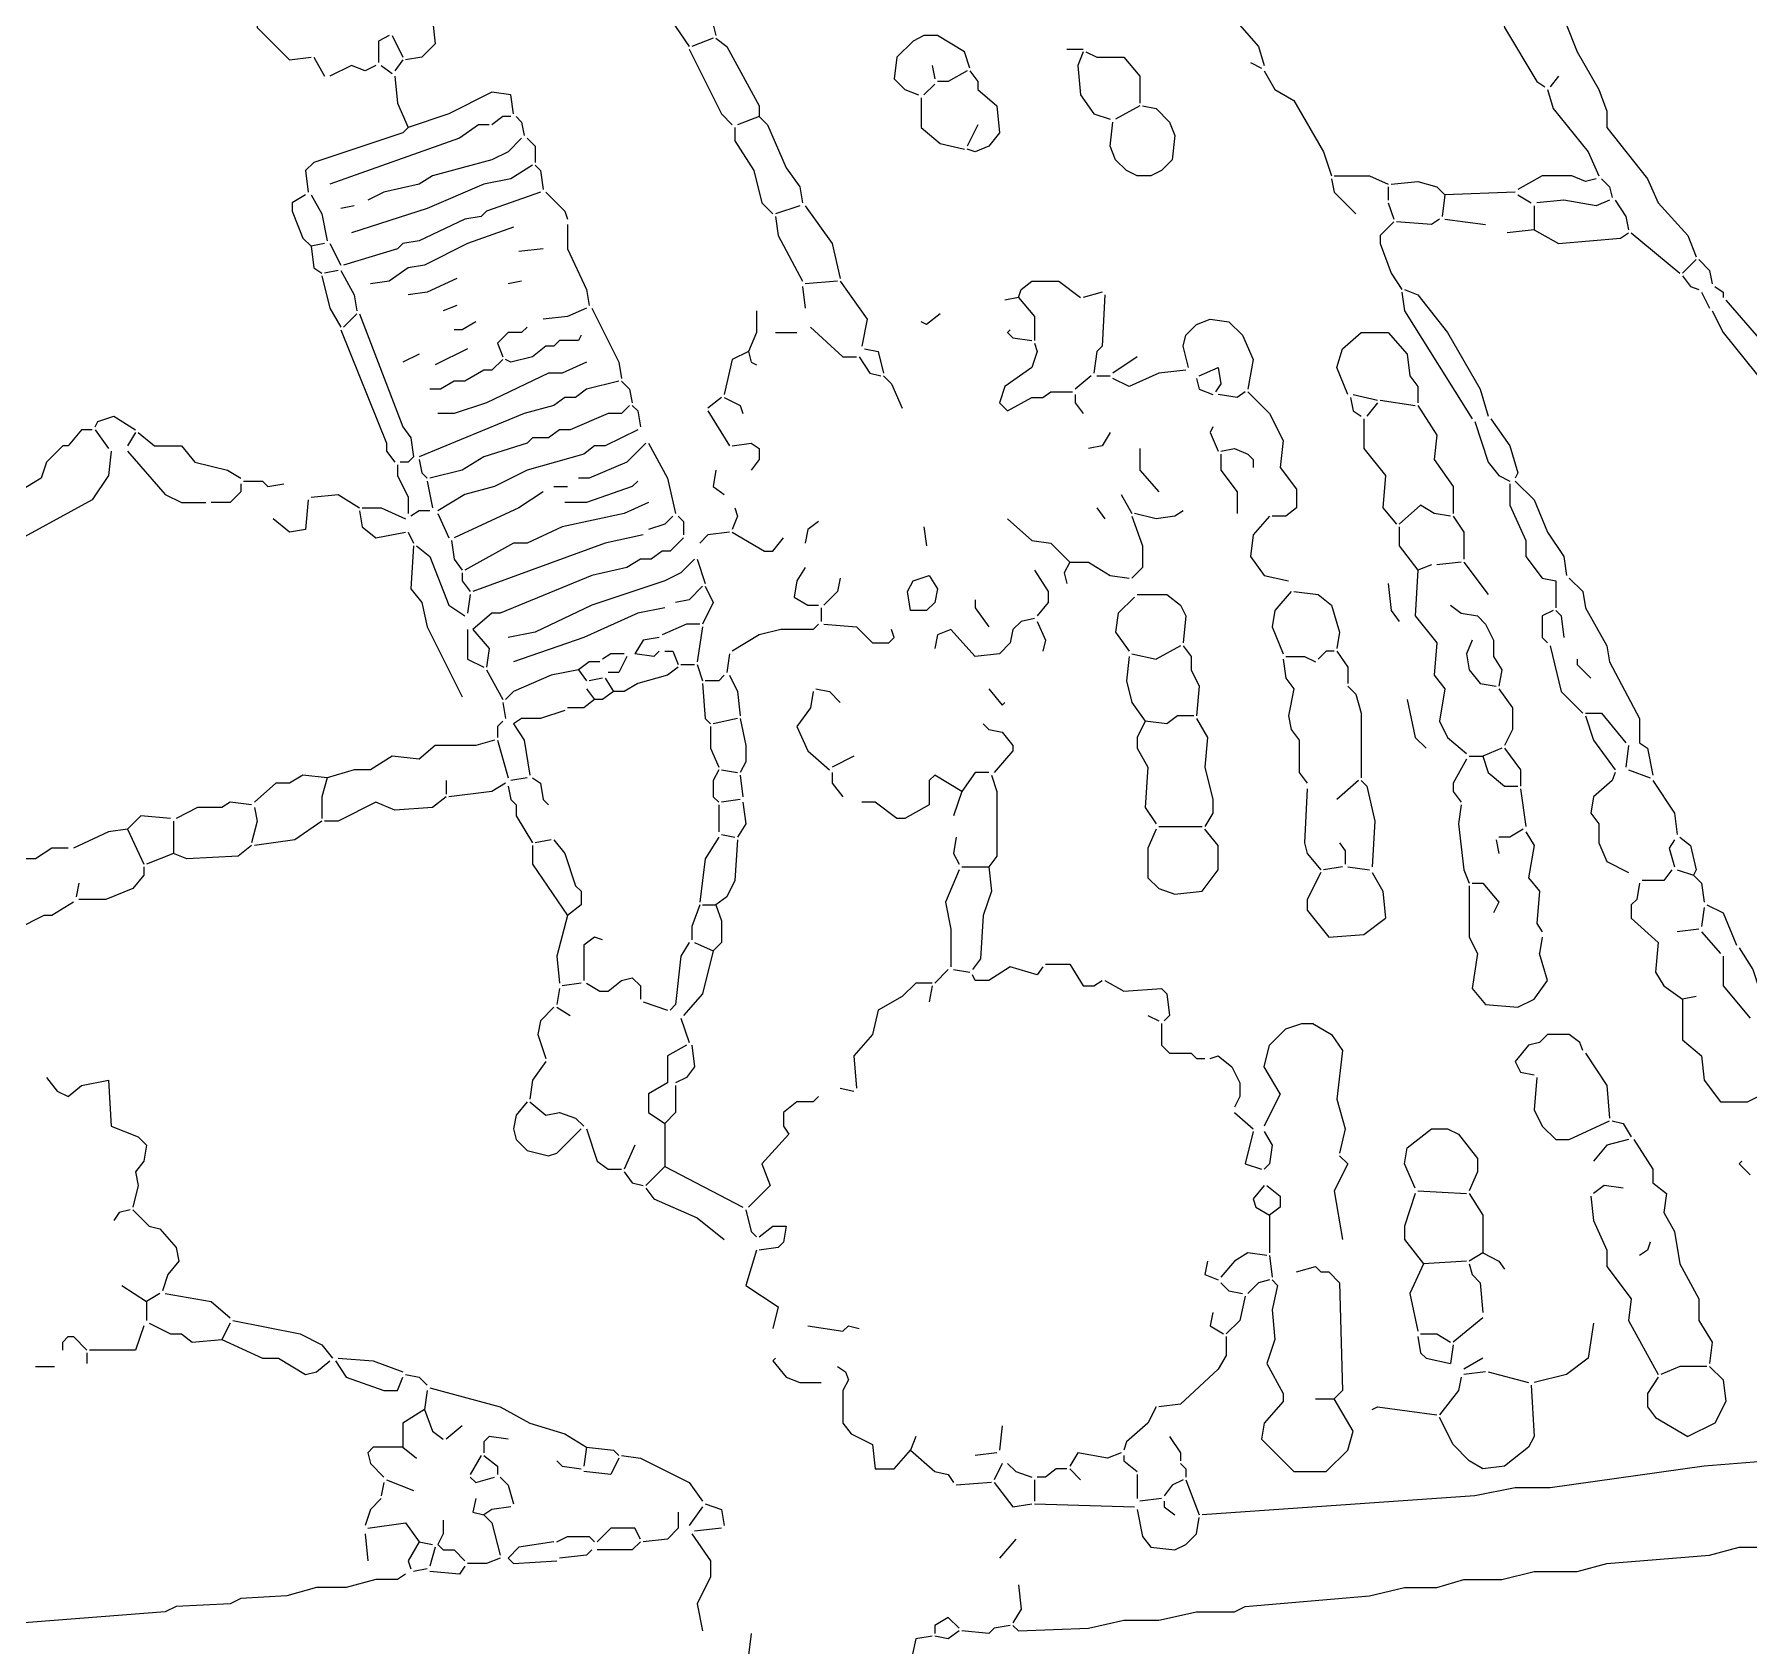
# Model space of a CAD drawing. Header units: millimetres. Extents: x 0 to 150953, y 0 to 85148.
# Drawn here: x 76847 to 95980, y 28669 to 46657 of the extents above; entities that cross this region are included whole.
import ezdxf

# ---------------------------------------------------------------- set-up
doc = ezdxf.new("R2010")
doc.units = ezdxf.units.MM
doc.layers.add('LINEWORK', color=7, linetype='Continuous')

msp = doc.modelspace()

# ---------------------------------------------------------------- linework, layer by layer
at = {"layer": 'LINEWORK'}
for points in [[(87348, 51884), (87378, 51673), (87739, 51191), (88011, 50649), (89005, 49112), (90270, 46792), (90511, 46521), (90572, 46310)], [(79905, 47485), (79333, 47003), (79333, 46732), (79695, 46370), (79936, 46401)], [(83581, 47515), (83642, 47274), (84154, 46521)], [(83822, 47636), (83943, 47546), (84395, 46883), (84455, 46642)], [(93163, 47124), (93253, 46732), (93615, 46129), (93705, 46069)], [(93705, 47214), (93826, 47063), (94067, 46461), (94308, 46039), (94398, 45798), (94398, 45617), (94850, 45045), (94971, 44774), (95302, 44412), (95392, 44171)], [(81291, 46822), (81322, 46551), (81171, 46401), (80990, 46370)], [(80809, 46642), (80689, 46581), (80689, 46340)], [(80840, 46642), (80960, 46401)], [(84425, 46612), (84184, 46521)], [(84455, 46612), (84576, 46521), (84937, 45858), (84937, 45738)], [(87287, 46280), (87227, 46461), (86926, 46642), (86775, 46642), (86655, 46581), (86474, 46401), (86444, 46160), (86564, 46039), (86715, 45979)], [(79966, 46401), (80086, 46190)], [(80659, 46310), (80538, 46250), (80388, 46310), (80147, 46190)], [(80719, 46310), (80840, 46220)], [(80960, 46370), (80870, 46250)], [(84154, 46491), (84515, 45768), (84636, 45647)], [(86866, 46310), (86896, 46160)], [(88372, 46491), (88553, 46491)], [(88553, 46461), (88493, 46310), (88523, 45979), (88673, 45768), (88854, 45708)], [(88583, 46461), (88704, 46401), (89005, 46401), (89186, 46190), (89186, 45888)], [(90421, 46340), (90541, 46280)], [(80870, 46190), (80900, 45888), (81020, 45617)], [(87257, 46250), (87046, 46129), (86926, 46129)], [(87287, 46250), (87378, 46129), (87378, 46039), (87589, 45858), (87619, 45557), (87498, 45406), (87348, 45346), (87257, 45376)], [(90572, 46250), (90692, 46039), (90903, 45919), (91234, 45346), (91325, 45075)], [(93856, 46190), (93765, 46069)], [(82195, 45768), (82165, 45979), (81954, 46009), (81472, 45768), (81020, 45617)], [(86745, 45949), (86745, 45617), (86956, 45436), (87227, 45376)], [(86896, 46099), (86775, 45979)], [(93735, 46039), (93796, 45828), (94187, 45346), (94308, 45075)], [(82165, 45738), (82075, 45738), (81954, 45647)], [(82226, 45738), (82286, 45677), (82316, 45527)], [(84937, 45738), (84696, 45647)], [(84937, 45738), (85028, 45647), (85239, 45165), (85389, 44954), (85419, 44774)], [(89216, 45858), (89366, 45828), (89517, 45677), (89577, 45527), (89547, 45256), (89427, 45135), (89306, 45075), (89155, 45075), (89035, 45135), (88914, 45256), (88854, 45406), (88884, 45677)], [(89186, 45858), (88914, 45708)], [(81020, 45617), (80960, 45557), (79966, 45226), (79875, 45135), (79905, 44894)], [(81924, 45647), (81804, 45647), (81593, 45497), (80147, 44984)], [(84666, 45617), (84666, 45467), (84877, 45135), (84967, 44774), (85088, 44653)], [(87378, 45647), (87257, 45406)], [(82286, 45497), (82135, 45346), (81954, 45256), (81291, 45075), (81141, 44984), (80749, 44894), (80568, 44804)], [(82346, 45497), (82436, 45406), (82436, 45226)], [(82406, 45195), (82165, 45045), (81864, 44984), (81231, 44713), (80388, 44442)], [(82436, 45195), (82497, 45135), (82527, 44924)], [(91325, 45045), (91355, 44894), (91596, 44653)], [(91355, 45075), (91747, 45075), (91958, 44984)], [(91988, 44984), (92289, 45015), (92500, 44954), (92590, 44864)], [(94278, 45045), (94157, 45015), (94006, 45075), (93675, 45075), (93404, 44924)], [(94338, 45045), (94428, 44954), (94458, 44834)], [(79875, 44864), (79725, 44774), (79725, 44683), (79845, 44382), (79936, 44292)], [(79936, 44864), (80056, 44653), (80116, 44352)], [(82497, 44894), (81894, 44683), (81834, 44623), (81653, 44593), (81141, 44352), (80960, 44322), (80900, 44261), (80297, 44081)], [(82557, 44894), (82768, 44683), (82798, 44593)], [(91958, 44954), (91958, 44804)], [(91958, 44774), (92018, 44593)], [(92590, 44864), (92560, 44623)], [(93374, 44894), (92590, 44864)], [(93404, 44864), (93554, 44774)], [(94428, 44804), (94278, 44743), (93916, 44804), (93615, 44774)], [(94489, 44804), (94609, 44623), (94639, 44472)], [(80418, 44743), (80267, 44713)], [(85389, 44743), (85118, 44653)], [(85118, 44623), (85148, 44412), (85419, 43900)], [(85449, 44743), (85751, 44322), (85841, 43930)], [(92530, 44593), (92440, 44533), (92048, 44563)], [(92590, 44593), (93042, 44533)], [(93585, 44743), (93585, 44472)], [(82195, 44502), (81683, 44322), (81201, 44081), (81020, 44050), (80809, 43900), (80598, 43870)], [(82798, 44533), (82798, 44261), (83009, 43809), (83039, 43629)], [(92018, 44563), (91867, 44412), (91867, 44322), (91988, 43990), (92108, 43809)], [(93585, 44472), (93283, 44442)], [(93585, 44472), (93856, 44322), (94549, 44382), (94639, 44442)], [(94669, 44442), (95212, 43990)], [(80086, 44322), (79936, 44292)], [(79936, 44292), (79966, 44050), (80056, 43990)], [(80147, 44322), (80267, 44081)], [(82527, 44261), (82256, 44231)], [(80237, 44020), (80086, 43990)], [(80267, 44020), (80418, 43749), (80448, 43568)], [(95392, 44141), (95242, 43990)], [(95423, 44141), (95543, 44020), (95573, 43870)], [(80056, 43960), (80147, 43599), (80267, 43388)], [(81563, 43930), (81231, 43779), (81020, 43749)], [(82286, 43900), (82135, 43870)], [(85419, 43840), (85449, 43599)], [(85811, 43900), (85449, 43870)], [(85841, 43900), (86142, 43478), (86082, 43177)], [(87830, 43719), (87860, 43809), (87980, 43900), (88282, 43900), (88523, 43719)], [(95242, 43960), (95332, 43840), (95423, 43809)], [(95603, 43840), (95694, 43779), (95694, 43719)], [(81563, 43629), (81412, 43568)], [(87830, 43719), (87679, 43689)], [(87830, 43719), (88011, 43508), (88011, 43237)], [(88764, 43779), (88553, 43719)], [(88794, 43749), (88764, 43177), (88704, 43116), (88673, 42875)], [(92108, 43779), (92138, 43568), (92892, 42363)], [(92138, 43809), (92289, 43749), (92620, 43327), (92982, 42695), (93072, 42393)], [(95453, 43779), (95543, 43599)], [(95724, 43689), (96116, 43237), (96417, 42725), (96537, 42604), (96568, 42454)], [(80448, 43538), (80297, 43388)], [(80478, 43538), (80960, 42273), (81050, 42152), (81081, 41941)], [(81774, 43448), (81623, 43357), (81533, 43357)], [(83009, 43599), (82798, 43508), (82527, 43478)], [(83069, 43599), (83370, 42996), (83401, 42815)], [(84907, 43568), (84907, 43327), (84817, 43116)], [(86956, 43538), (86805, 43418), (86745, 43448)], [(89728, 42936), (89668, 43177), (89698, 43297), (89818, 43418), (89969, 43478), (90180, 43448), (90331, 43297), (90451, 43026), (90391, 42695)], [(95573, 43568), (95694, 43327), (96447, 42393)], [(80267, 43357), (80779, 42092), (80779, 42002), (80870, 41881)], [(82346, 43388), (82286, 43327), (82135, 43327), (82015, 43207)], [(82949, 43297), (82919, 43237), (82708, 43237), (82647, 43177), (82557, 43177), (82406, 43056), (82165, 42996), (82105, 43026)], [(85118, 43327), (85359, 43327)], [(85510, 43388), (85871, 43056), (86022, 43056)], [(87739, 43357), (87709, 43327), (87769, 43267), (87980, 43237)], [(91506, 42634), (91385, 42936), (91445, 43147), (91656, 43327), (91958, 43327), (92169, 43086), (92199, 42845), (92289, 42725), (92289, 42544)], [(81141, 43086), (80960, 42996)], [(81683, 43147), (81322, 42966)], [(82015, 43207), (82075, 43056)], [(84817, 43116), (84636, 43026), (84546, 42634)], [(84817, 43116), (84847, 42996), (84907, 42966)], [(86052, 43056), (86173, 42875), (86293, 42845)], [(86112, 43147), (86263, 43116), (86323, 42875)], [(88011, 43207), (88041, 43116), (87980, 42936), (87679, 42725), (87619, 42544), (87709, 42454), (87980, 42604), (88101, 42604), (88191, 42664), (88432, 42664)], [(89155, 43056), (88884, 42875)], [(82075, 43026), (81954, 42906), (81864, 42906), (81653, 42785), (81533, 42785), (81382, 42695), (81261, 42695)], [(83009, 42996), (82738, 42875), (82587, 42875), (81894, 42544), (81533, 42423), (81352, 42423)], [(89698, 42906), (89397, 42875), (89065, 42725), (88884, 42815)], [(89848, 42845), (90059, 42936), (90090, 42755), (90029, 42664)], [(83370, 42785), (83009, 42695), (82888, 42604), (82768, 42604), (82647, 42514), (82316, 42423), (81141, 41941)], [(83401, 42785), (83491, 42695), (83521, 42544)], [(86323, 42845), (86414, 42755), (86534, 42484)], [(88643, 42845), (88462, 42695)], [(88704, 42845), (88854, 42845)], [(89818, 42815), (89848, 42695), (89999, 42634)], [(83491, 42514), (83401, 42423), (83250, 42423), (82828, 42243), (82708, 42243), (82587, 42152), (82406, 42152), (82346, 42092), (81864, 41941), (81623, 41791), (81261, 41700)], [(83521, 42514), (83581, 42454), (83612, 42273)], [(84515, 42604), (84365, 42484)], [(84546, 42604), (84726, 42514), (84756, 42423)], [(88462, 42634), (88462, 42544), (88553, 42423)], [(90361, 42664), (90270, 42604), (90059, 42634)], [(90391, 42664), (90632, 42423), (90783, 42122), (90752, 41821), (90933, 41580), (90933, 41369), (90813, 41278), (90662, 41278)], [(91536, 42604), (91566, 42454), (91656, 42393)], [(91566, 42634), (91837, 42574)], [(91837, 42544), (91717, 42393)], [(91867, 42574), (92259, 42514)], [(92289, 42514), (92500, 42182), (92470, 41911)], [(77525, 42273), (77555, 42333), (77736, 42393), (77977, 42243)], [(84365, 42454), (84606, 42062)], [(91686, 42363), (91686, 42032), (91927, 41730), (91897, 41369), (92048, 41188)], [(92922, 42333), (93072, 41881), (93193, 41730), (93313, 41670)], [(93103, 42363), (93313, 42062), (93404, 41761), (93374, 41700)], [(77495, 42243), (77375, 42243), (77224, 42062), (77164, 42062), (76983, 41881), (76923, 41700), (76320, 41339)], [(77525, 42243), (77676, 42032)], [(77977, 42213), (77887, 42062)], [(78007, 42213), (78188, 42062), (78489, 42062), (78640, 41881), (79002, 41791), (79152, 41700)], [(83581, 42243), (83220, 42062), (83099, 42062), (82979, 41971), (82346, 41791), (81984, 41610), (81653, 41520), (81352, 41339)], [(83672, 42092), (83461, 41881), (83039, 41700), (82919, 41700)], [(83702, 42092), (83913, 41700), (84003, 41309)], [(84636, 42062), (84847, 42092), (84937, 42032), (84937, 41911), (84847, 41791)], [(88854, 42213), (88764, 42062), (88613, 42032)], [(89999, 42273), (89969, 42213), (90059, 42002)], [(77706, 42002), (77676, 41730), (77495, 41459), (76501, 40917), (76350, 40917)], [(77887, 42002), (78309, 41520), (78489, 41429), (78761, 41429)], [(81081, 41941), (81020, 41881), (80930, 41881)], [(81141, 41911), (81171, 41761), (81231, 41700)], [(89186, 42032), (89186, 41791), (89397, 41550)], [(90090, 42002), (90240, 42032), (90391, 41971), (90451, 41911), (90451, 41821)], [(90090, 41971), (90090, 41791), (90270, 41550), (90270, 41309)], [(92470, 41911), (92681, 41610), (92681, 41309)], [(80900, 41851), (80900, 41730), (81020, 41489), (81020, 41309)], [(84455, 41791), (84425, 41610), (84546, 41520)], [(79152, 41640), (79152, 41550), (79032, 41429), (78821, 41429)], [(79182, 41670), (79393, 41670), (79454, 41610), (79634, 41640)], [(79936, 41489), (80237, 41520), (80478, 41369)], [(81231, 41670), (81291, 41369)], [(82527, 41550), (82256, 41369), (81533, 41037)], [(82647, 41610), (82798, 41610)], [(83581, 41670), (83521, 41610), (83009, 41429), (82768, 41429)], [(88975, 41520), (89095, 41309)], [(93313, 41640), (93313, 41399), (93494, 41007), (93494, 40827), (93675, 40585), (93826, 40555)], [(93374, 41670), (93585, 41459), (93735, 41098), (93916, 40827), (93946, 40616)], [(79905, 41459), (79875, 41128), (79695, 41098), (79514, 41248)], [(80478, 41339), (80508, 41158), (80659, 41037), (80990, 41098)], [(80508, 41369), (80719, 41369), (80990, 41248)], [(81261, 41339), (81141, 41339), (81050, 41278)], [(83702, 41429), (83431, 41309), (82738, 41158), (82346, 40977), (82195, 40977), (81653, 40676)], [(84666, 41369), (84696, 41278), (84636, 41128)], [(88704, 41369), (88794, 41248)], [(89668, 41339), (89577, 41278), (89366, 41248), (89125, 41309)], [(92651, 41278), (92470, 41309), (92319, 41399), (92078, 41188)], [(81352, 41309), (81472, 41037)], [(83973, 41278), (83883, 41188), (83702, 41128)], [(84033, 41278), (84094, 41218), (84094, 41068)], [(85600, 41218), (85480, 41128), (85449, 40977)], [(86775, 41158), (86805, 40947)], [(87709, 41248), (87980, 41007), (88191, 40977), (88402, 40766)], [(89095, 41278), (89216, 40947), (89216, 40706), (89095, 40585)], [(90632, 41278), (90451, 41068), (90421, 40827), (90572, 40616), (90843, 40555)], [(92078, 41158), (92078, 40947), (92289, 40676)], [(92681, 41278), (92801, 41098), (92801, 40796)], [(81020, 41098), (81081, 40977)], [(81081, 40947), (81050, 40465), (81171, 40314), (81231, 40043), (81623, 39260)], [(81111, 40947), (81261, 40827), (81472, 40284), (81653, 40164)], [(81502, 41007), (81533, 40796), (81623, 40676)], [(83642, 41068), (83220, 40977), (81743, 40435)], [(84094, 41037), (83943, 40887), (83853, 40887), (83732, 40796), (83612, 40796), (83461, 40706), (83069, 40616), (82045, 40194), (81954, 40194), (81743, 40013)], [(84606, 41098), (84365, 41068), (84274, 40977)], [(84636, 41098), (84997, 40887), (85088, 40887), (85208, 41037)], [(84214, 40796), (84063, 40646), (83883, 40555), (83069, 40284), (82436, 39983), (82135, 39923)], [(84244, 40796), (84335, 40525)], [(88402, 40766), (88342, 40646), (88372, 40525)], [(88402, 40766), (88613, 40766), (88854, 40616), (89065, 40585)], [(92771, 40766), (92500, 40736)], [(92801, 40766), (93072, 40405)], [(81623, 40646), (81623, 40555), (81713, 40435)], [(85449, 40706), (85359, 40555), (85329, 40375), (85480, 40284), (85600, 40284)], [(85841, 40585), (85811, 40435), (85660, 40284)], [(88011, 40676), (88161, 40435), (88161, 40314), (88041, 40164)], [(92289, 40676), (92259, 40164), (92500, 39862), (92470, 39501), (92590, 39350), (92530, 38989), (92620, 38808), (92831, 38627)], [(92440, 40736), (92289, 40676)], [(93976, 40585), (94127, 40435), (94157, 40254), (94398, 39832), (94428, 39651), (94760, 39019), (94760, 38748)], [(81713, 40405), (81683, 40194)], [(84305, 40495), (84154, 40344), (84003, 40314)], [(84335, 40495), (84425, 40314), (84305, 40073)], [(89125, 40375), (88945, 40194), (88914, 39983), (89065, 39772)], [(89155, 40405), (89487, 40405), (89638, 40284), (89698, 40164), (89668, 39862)], [(90873, 40435), (90692, 40224), (90662, 40043), (90783, 39742)], [(90903, 40435), (91174, 40405), (91325, 40284), (91415, 39983), (91385, 39802)], [(91958, 40525), (91988, 40224), (92078, 40103)], [(93826, 40555), (93826, 40254)], [(83883, 40254), (83581, 40194), (82979, 39923), (82195, 39651)], [(85630, 40254), (85630, 40103)], [(87348, 40344), (87348, 40254), (87498, 40043)], [(92651, 40284), (92771, 40194), (92952, 40164), (93042, 40073), (93133, 39892), (93133, 39712), (93223, 39561), (93193, 39380)], [(93796, 40224), (93675, 40164), (93675, 39923), (93735, 39862)], [(93826, 40224), (93886, 40164), (93916, 39923)], [(81683, 40013), (81683, 39682), (81864, 39591)], [(81743, 40013), (81924, 39802), (81894, 39591)], [(84274, 40073), (84124, 40073), (83853, 39953)], [(84305, 40043), (84244, 39651)], [(85600, 40073), (85540, 40013), (85178, 40013), (84937, 39953), (84636, 39772)], [(85660, 40073), (86022, 40043), (86203, 39862), (86383, 39862), (86444, 39923), (86414, 40013)], [(87076, 40013), (86926, 39953), (86896, 39802)], [(88011, 40134), (87860, 40103), (87769, 40013), (87739, 39862), (87619, 39742), (87348, 39712), (87076, 40013)], [(88041, 40103), (88131, 39892), (88101, 39772)], [(83822, 39923), (83642, 39892), (83551, 39742)], [(89638, 39832), (89366, 39682)], [(89668, 39832), (89758, 39712), (89758, 39561), (89848, 39380), (89818, 39049)], [(92892, 39892), (92831, 39742), (92862, 39561), (92982, 39410), (93163, 39380)], [(93765, 39832), (93886, 39320), (94127, 39079)], [(83160, 39651), (83039, 39651), (82919, 39561)], [(83431, 39742), (83280, 39742), (83190, 39682)], [(83461, 39712), (83370, 39531), (83250, 39531)], [(83822, 39772), (83762, 39712), (83551, 39742)], [(83883, 39772), (83973, 39772), (84033, 39621)], [(84063, 39621), (84214, 39621)], [(84244, 39621), (84305, 39441)], [(84606, 39742), (84576, 39531)], [(89065, 39712), (89035, 39441), (89095, 39199), (89246, 38989)], [(89095, 39742), (89366, 39682)], [(90783, 39682), (90813, 39471), (90903, 39350), (90843, 39049), (90873, 38898), (90963, 38778), (90963, 38416), (91054, 38296)], [(90813, 39712), (91024, 39712), (91144, 39651)], [(91355, 39772), (91265, 39772), (91174, 39682)], [(91385, 39772), (91506, 39591), (91506, 39410)], [(94067, 39682), (94067, 39621), (94217, 39471)], [(81894, 39561), (82075, 39230)], [(82919, 39561), (82617, 39501), (82195, 39320), (82105, 39230)], [(82919, 39561), (83009, 39441)], [(83190, 39471), (83039, 39441)], [(83220, 39471), (83310, 39320)], [(84033, 39591), (83913, 39501), (83581, 39410), (83431, 39320), (83310, 39320)], [(84546, 39501), (84485, 39441), (84335, 39441)], [(84606, 39501), (84696, 39320), (84726, 39049)], [(83099, 39230), (82979, 39139), (82798, 39139)], [(83009, 39350), (83099, 39230)], [(83310, 39320), (83190, 39230), (83099, 39230)], [(84305, 39410), (84335, 39019), (84395, 38958)], [(85540, 39320), (85510, 39139), (85359, 38928), (85480, 38657), (85721, 38446)], [(85570, 39350), (85721, 39320), (85841, 39199)], [(87498, 39350), (87649, 39169), (87679, 39199)], [(91506, 39380), (91596, 39290), (91656, 39079), (91656, 38356)], [(92169, 39230), (92259, 38808), (92379, 38687)], [(93193, 39350), (93344, 39139), (93344, 38898), (93253, 38717)], [(82075, 39199), (82105, 39019)], [(82768, 39109), (82497, 39019), (82286, 39019), (82195, 38958)], [(89788, 39049), (89607, 39049), (89487, 38958), (89246, 38989)], [(94157, 39079), (94338, 39079), (94609, 38748)], [(94157, 39049), (94247, 38778), (94489, 38446)], [(82075, 38989), (82015, 38928), (82015, 38808)], [(82195, 38958), (82316, 38778), (82376, 38386)], [(84395, 38928), (84395, 38687), (84485, 38476)], [(84696, 39019), (84425, 38958)], [(84726, 39019), (84787, 38717), (84787, 38537), (84726, 38416)], [(87438, 38958), (87498, 38898), (87649, 38868), (87769, 38717), (87769, 38657), (87559, 38416)], [(89246, 38989), (89155, 38808), (89155, 38687), (89276, 38476), (89246, 38024), (89366, 37844)], [(89818, 39019), (89939, 38808), (89909, 38476), (89999, 38115), (89999, 37964), (89909, 37813)], [(81984, 38778), (81774, 38717), (81322, 38717), (81141, 38567), (80840, 38597), (80598, 38446), (80418, 38446), (80116, 38356)], [(82015, 38778), (82135, 38356)], [(93223, 38687), (93012, 38597)], [(93253, 38687), (93434, 38446), (93434, 38265)], [(94639, 38717), (94609, 38476)], [(94760, 38748), (94850, 38687), (94910, 38386)], [(85992, 38597), (85751, 38476)], [(92831, 38567), (92681, 38296), (92681, 38205), (92771, 38085)], [(92862, 38597), (93012, 38597)], [(93012, 38597), (93072, 38416), (93253, 38265), (93404, 38265)], [(80116, 38356), (79845, 38386), (79695, 38296), (79544, 38296), (79303, 38085)], [(80116, 38356), (80056, 38145), (80056, 37904)], [(81442, 38326), (81442, 38175)], [(82105, 38296), (81954, 38205), (81472, 38145)], [(82346, 38356), (82165, 38326)], [(82406, 38356), (82497, 38296), (82527, 38115), (82587, 38055)], [(84485, 38446), (84425, 38326), (84425, 38145), (84485, 38085)], [(84515, 38446), (84696, 38416)], [(84726, 38386), (84756, 38145)], [(85751, 38416), (85751, 38296), (85871, 38145)], [(87197, 38205), (86896, 38386), (86835, 38326), (86835, 38055), (86564, 37904), (86474, 37904), (86233, 38085), (86082, 38085)], [(87498, 38416), (87348, 38416), (87197, 38205)], [(87528, 38386), (87589, 38205), (87589, 37482), (87498, 37362)], [(91626, 38326), (91385, 38115)], [(91656, 38326), (91717, 38265), (91807, 37874), (91777, 37362)], [(94489, 38416), (94458, 38326), (94247, 38145), (94217, 37964), (94308, 37844), (94308, 37633), (94398, 37422), (94639, 37301)], [(94639, 38446), (94880, 38356)], [(94910, 38326), (95151, 37964), (95182, 37723)], [(79273, 38055), (79032, 38085), (78941, 38024), (78670, 38024), (78429, 37904)], [(81442, 38145), (81291, 38024), (80870, 37994), (80659, 38085), (80237, 37874), (80086, 37874)], [(82135, 38265), (82165, 38115), (82226, 38055), (82226, 37934), (82406, 37633)], [(84726, 38115), (84515, 38085)], [(84756, 38085), (84787, 37844), (84696, 37693)], [(87197, 38205), (87107, 37934)], [(91054, 38235), (91024, 37633), (91054, 37512), (91204, 37331)], [(93434, 38235), (93494, 37813)], [(78369, 37904), (78037, 37934), (77887, 37783)], [(79303, 38024), (79333, 37874), (79273, 37633)], [(84485, 38055), (84485, 37753)], [(92771, 38055), (92741, 37844), (92801, 37331), (92862, 37181)], [(77887, 37783), (77676, 37753), (77284, 37572)], [(77887, 37783), (78068, 37392)], [(78399, 37874), (78399, 37512)], [(80056, 37874), (79755, 37663), (79303, 37603)], [(84485, 37693), (84335, 37452), (84274, 36970)], [(84515, 37723), (84666, 37693)], [(87137, 37693), (87107, 37512), (87167, 37392)], [(89366, 37783), (89276, 37572), (89276, 37241), (89397, 37120), (89577, 37060), (89879, 37090), (90059, 37331), (90059, 37603), (89909, 37783)], [(89397, 37813), (89879, 37813)], [(93464, 37783), (93313, 37693), (93193, 37693)], [(93494, 37753), (93585, 37603), (93524, 37241), (93645, 37090), (93615, 36729), (93675, 36638)], [(95212, 37693), (95332, 37603), (95392, 37331), (95362, 37271)], [(77224, 37572), (77043, 37572), (76862, 37452), (76682, 37452), (76501, 37331)], [(78399, 37512), (78098, 37392)], [(79273, 37603), (79122, 37482), (78550, 37452), (78399, 37512)], [(82406, 37603), (82406, 37392), (82798, 36819)], [(82617, 37663), (82436, 37633)], [(82647, 37663), (82768, 37512), (82888, 37151), (82949, 37090), (82949, 36940), (82798, 36819)], [(84696, 37663), (84666, 37211), (84576, 37030), (84455, 36940)], [(91415, 37633), (91476, 37542), (91476, 37392)], [(93163, 37663), (93193, 37512)], [(95151, 37663), (95091, 37572), (95151, 37362)], [(78068, 37362), (78068, 37271), (77947, 37120), (77646, 37000), (77344, 37000)], [(87167, 37331), (87016, 36970), (87076, 36669), (87076, 36247)], [(87197, 37362), (87498, 37362)], [(87498, 37362), (87528, 37090), (87438, 36819), (87408, 36337), (87318, 36217)], [(91445, 37362), (91234, 37331)], [(91506, 37362), (91747, 37331)], [(95121, 37331), (95031, 37211), (94790, 37211)], [(95182, 37331), (95362, 37271)], [(77344, 37181), (77314, 37030)], [(91204, 37301), (91054, 37000), (91054, 36879), (91295, 36578), (91686, 36608), (91927, 36789)], [(91777, 37301), (91897, 37090), (91927, 36789)], [(92862, 37151), (92862, 36578), (92952, 36397), (92892, 36006), (93042, 35825), (93404, 35795), (93585, 35885), (93735, 36096), (93645, 36397)], [(92892, 37181), (93012, 37181), (93193, 36970)], [(94760, 37181), (94730, 37000), (94669, 36940), (94669, 36789), (94971, 36518)], [(95362, 37271), (95453, 37181), (95483, 36970)], [(77284, 36970), (77043, 36819), (76953, 36819), (76651, 36669), (76410, 36638), (76079, 36488)], [(84274, 36940), (84184, 36699), (84184, 36548)], [(84305, 36940), (84455, 36940)], [(84455, 36940), (84515, 36759), (84515, 36518), (84425, 36427)], [(93193, 36970), (93133, 36849)], [(95513, 36940), (95694, 36849), (95844, 36488)], [(82798, 36819), (82677, 36367), (82708, 36066)], [(95483, 36910), (95453, 36699)], [(83190, 36548), (83099, 36578), (82979, 36488), (82979, 36096)], [(93675, 36578), (93645, 36397)], [(95423, 36669), (95182, 36638)], [(95453, 36638), (95664, 36397)], [(84154, 36518), (84063, 36367), (84003, 35825), (83943, 35765)], [(84425, 36427), (84305, 35945), (84094, 35704)], [(84214, 36518), (84425, 36427)], [(94971, 36518), (94940, 36186), (95031, 36036), (95242, 35885)], [(95694, 36367), (95694, 36036), (95995, 35674)], [(95875, 36458), (96025, 36217), (96176, 35765)], [(87046, 36217), (86896, 36066)], [(87107, 36217), (87287, 36186)], [(88101, 36247), (88041, 36156), (87739, 36247), (87498, 36096), (87348, 36096), (87318, 36156)], [(88131, 36277), (88402, 36277), (88553, 36036), (88673, 36036), (88764, 36096)], [(82708, 36006), (82677, 35825)], [(82949, 36066), (82738, 36036)], [(83009, 36066), (83160, 35976), (83250, 35976), (83401, 36096), (83521, 36126), (83612, 36036), (83612, 35885)], [(86866, 36066), (86685, 36066), (86534, 35915), (86263, 35765), (86203, 35493), (85992, 35252), (86022, 34891)], [(86866, 36036), (86835, 35855)], [(88794, 36096), (89005, 35976), (89427, 36006), (89487, 35945), (89517, 35704), (89457, 35644)], [(82647, 35795), (82497, 35644), (82467, 35493), (82557, 35222)], [(82677, 35795), (82828, 35704)], [(83642, 35855), (83913, 35765)], [(95392, 35915), (95242, 35885)], [(95242, 35885), (95242, 35433), (95453, 35252), (95483, 34981), (95664, 34740), (95965, 34740), (96085, 34800), (96236, 34981)], [(84063, 35674), (84154, 35403)], [(89276, 35704), (89397, 35644)], [(89427, 35614), (89427, 35373), (89517, 35283), (89758, 35283), (89818, 35222), (89909, 35222)], [(90752, 34831), (90572, 35132), (90632, 35373), (90813, 35554), (90993, 35614), (91114, 35614), (91325, 35493), (91445, 35313), (91385, 34770), (91476, 34439), (91415, 34168)], [(94127, 35313), (94097, 35403), (93976, 35493), (93735, 35493), (93645, 35403), (93524, 35373), (93374, 35192), (93434, 35072), (93585, 35042)], [(84124, 35373), (83913, 35252), (83913, 34951)], [(84184, 35373), (84214, 35132), (84124, 35011), (84003, 34951)], [(89969, 35222), (90059, 35252), (90210, 35132), (90300, 34951), (90300, 34800), (90240, 34680)], [(94157, 35283), (94398, 34921), (94428, 34559)], [(82557, 35192), (82406, 34981), (82376, 34770)], [(76983, 35011), (77103, 34861), (77224, 34800)], [(77224, 34800), (77375, 34921), (77676, 34981), (77706, 34469)], [(83913, 34951), (83702, 34831), (83702, 34620), (83883, 34499)], [(84003, 34921), (84003, 34620), (83883, 34499)], [(85841, 34891), (85992, 34861)], [(90752, 34831), (90572, 34469)], [(93615, 35011), (93585, 34650), (93675, 34469), (93826, 34318), (93976, 34318), (94428, 34529)], [(82346, 34740), (82226, 34590), (82195, 34439), (82226, 34318), (82346, 34198), (82587, 34138), (82677, 34168), (82949, 34439)], [(82376, 34740), (82557, 34590), (82708, 34620), (82888, 34559), (82979, 34469)], [(85600, 34800), (85540, 34740), (85359, 34740), (85208, 34620), (85208, 34469), (85269, 34379), (84967, 34047), (85058, 33806), (84817, 33565)], [(77706, 34469), (78007, 34349), (78098, 34258), (78068, 34077), (77977, 33957), (78007, 33806), (77947, 33565)], [(83009, 34439), (83129, 34077), (83250, 33987), (83401, 33987)], [(83883, 34499), (83883, 34017)], [(90240, 34620), (90451, 34439)], [(92259, 33776), (92138, 34047), (92169, 34228), (92440, 34439), (92620, 34439), (92741, 34379), (92952, 34107), (92952, 33957), (92862, 33746)], [(94458, 34529), (94579, 34499), (94669, 34349)], [(83551, 34258), (83431, 33987)], [(90451, 34409), (90361, 34047), (90541, 33987)], [(90572, 34409), (90662, 34258), (90632, 34047), (90572, 33987)], [(94639, 34318), (94398, 34258), (94247, 34077)], [(94699, 34318), (94910, 33987), (94910, 33836), (95061, 33716), (95031, 33505), (95151, 33294), (95212, 32932), (95423, 32541), (95423, 32300), (95573, 32059), (95543, 31818)], [(91415, 34138), (91506, 34047), (91355, 33746), (91445, 33204)], [(95905, 34077), (95875, 34047), (95995, 33927)], [(83431, 33957), (83521, 33836), (83642, 33806)], [(83883, 34017), (83672, 33806)], [(83883, 34017), (84756, 33565)], [(83672, 33776), (83762, 33656), (84244, 33445), (84546, 33204)], [(90572, 33806), (90451, 33656), (90481, 33565), (90632, 33475)], [(90602, 33806), (90752, 33686), (90752, 33565), (90632, 33475)], [(92259, 33716), (92138, 33354), (92138, 33204), (92349, 32932)], [(92289, 33746), (92831, 33716)], [(92862, 33716), (93012, 33475), (93012, 33053)], [(94217, 33686), (94247, 33414), (94398, 33083), (94398, 32902), (94669, 32541), (94639, 32300), (94971, 31697)], [(94579, 33776), (94368, 33806), (94247, 33716)], [(77917, 33535), (77796, 33505), (77736, 33414)], [(77947, 33535), (78128, 33354), (78248, 33324), (78429, 33113), (78459, 32963), (78339, 32812), (78278, 32631)], [(84787, 33535), (84847, 33294), (84907, 33234)], [(84937, 33234), (85088, 33354), (85239, 33354), (85208, 33173), (85148, 33113), (84937, 33083)], [(90632, 33475), (90632, 33053)], [(94880, 33173), (94850, 33083), (94760, 33023)], [(84907, 33083), (84787, 32691), (85148, 32450), (85088, 32209)], [(89939, 32963), (89909, 32812), (90059, 32752)], [(90602, 33023), (90391, 33053), (90240, 32963), (90090, 32782)], [(90632, 33023), (90662, 32782)], [(92349, 32932), (92199, 32601), (92289, 32179)], [(92831, 32963), (92349, 32932)], [(93012, 33053), (92862, 32963)], [(92862, 32932), (92892, 32812), (92982, 32721), (93012, 32390)], [(93012, 33053), (93193, 32963), (93253, 32872)], [(90090, 32721), (90180, 32631), (90331, 32601)], [(90632, 32752), (90511, 32721), (90391, 32601)], [(90662, 32752), (90722, 32691), (90662, 32420), (90692, 32089), (90602, 31818), (90783, 31486), (90783, 31396), (90572, 31155), (90541, 30974), (90903, 30612), (91265, 30612), (91506, 30853), (91566, 31064), (91355, 31426)], [(90933, 32842), (91144, 32902), (91204, 32842), (91295, 32842), (91415, 32721), (91445, 31516), (91355, 31426)], [(77826, 32691), (78098, 32511)], [(78248, 32601), (78098, 32511)], [(78309, 32601), (78821, 32511), (79032, 32330)], [(90361, 32571), (90300, 32300), (90150, 32149)], [(78098, 32511), (78098, 32300)], [(89999, 32390), (89969, 32239), (90120, 32149)], [(78068, 32239), (77977, 31968), (77465, 31968)], [(78128, 32270), (78369, 32149), (78489, 32149), (78610, 32059), (78941, 32089)], [(79032, 32270), (78941, 32089)], [(79062, 32300), (79815, 32149), (80056, 32028), (80177, 31878)], [(85480, 32239), (85871, 32179), (85932, 32239), (86052, 32209)], [(92319, 32149), (92500, 32149), (92651, 32059)], [(93012, 32330), (92681, 32059)], [(94247, 32270), (94187, 31878), (93946, 31697), (93585, 31607)], [(77164, 31968), (77164, 32059), (77224, 32119), (77284, 32119), (77435, 31968)], [(78941, 32089), (79393, 31878), (79574, 31878), (79875, 31697), (79996, 31727), (80147, 31848)], [(90150, 32119), (90150, 31908), (90059, 31757), (89638, 31366), (89397, 31335)], [(92289, 32119), (92319, 31938), (92379, 31878), (92651, 31818)], [(92681, 32028), (92651, 31818)], [(76862, 31787), (77073, 31787)], [(77435, 31938), (77435, 31818)], [(80207, 31848), (80327, 31667), (80749, 31516), (80900, 31516), (80960, 31667)], [(80237, 31878), (80629, 31848), (80960, 31727)], [(85118, 31878), (85088, 31848), (85239, 31667), (85389, 31607), (85630, 31607)], [(85811, 31787), (85901, 31727), (85932, 31637), (85871, 31516), (85871, 31155), (85962, 31034), (86203, 30914), (86233, 30642), (86444, 30642), (86625, 30853)], [(93012, 31878), (92801, 31757)], [(95513, 31787), (95212, 31787), (95001, 31697)], [(95543, 31787), (95694, 31637), (95724, 31396), (95603, 31155), (95302, 31004)], [(80990, 31697), (81141, 31667), (81231, 31577)], [(92771, 31667), (92741, 31516), (92530, 31245)], [(93554, 31577), (93585, 31004), (93524, 30884), (93253, 30673), (93012, 30642), (92862, 30733), (92681, 30914), (92530, 31215)], [(93042, 31727), (92801, 31697)], [(93072, 31727), (93524, 31607)], [(94971, 31667), (94850, 31486), (94850, 31335), (94940, 31215), (95302, 31004)], [(81231, 31516), (81201, 31305)], [(81261, 31546), (82045, 31335), (82376, 31155), (82768, 31034), (83009, 30884)], [(91144, 31426), (91355, 31426)], [(81201, 31305), (80960, 31155), (80960, 30884)], [(81201, 31305), (81291, 31064), (81412, 30974)], [(89366, 31335), (89276, 31155), (89035, 30944), (89005, 30853)], [(91777, 31305), (91837, 31335), (92500, 31245)], [(81623, 31125), (81442, 30974)], [(82135, 30974), (81924, 31004), (81864, 30944), (81864, 30823)], [(86685, 31004), (86625, 30853)], [(87649, 31125), (87619, 30853)], [(89517, 31004), (89638, 30823), (89638, 30733)], [(80960, 30884), (80629, 30884), (80568, 30823), (80598, 30703), (80749, 30552)], [(80960, 30884), (81111, 30763)], [(83009, 30884), (82979, 30673)], [(83009, 30884), (83310, 30853), (83370, 30793)], [(86625, 30853), (86896, 30612), (87046, 30582), (87107, 30492)], [(87589, 30823), (87348, 30793)], [(88975, 30823), (88824, 30763), (88493, 30823), (88402, 30673)], [(97321, 30914), (97200, 30853), (96899, 30853), (96598, 30763), (95483, 30673), (93765, 30432), (93374, 30432), (92922, 30341), (89879, 30130)], [(81834, 30793), (81713, 30582)], [(81864, 30793), (82015, 30673), (82015, 30582)], [(82677, 30733), (82738, 30673), (82949, 30642)], [(83370, 30763), (83280, 30582), (82979, 30612)], [(83401, 30793), (83612, 30763), (84154, 30492), (84305, 30281)], [(87649, 30703), (87559, 30522)], [(87709, 30703), (87800, 30612), (87980, 30552)], [(88372, 30642), (88252, 30642), (88131, 30552), (88041, 30552)], [(88402, 30642), (88523, 30522)], [(89005, 30793), (89005, 30733), (89155, 30612)], [(89638, 30703), (89698, 30642), (89698, 30552)], [(80749, 30492), (80719, 30341)], [(80779, 30522), (81081, 30401)], [(81713, 30552), (81774, 30492), (81984, 30552)], [(82045, 30552), (82135, 30462), (82195, 30251)], [(87528, 30492), (87137, 30462)], [(87559, 30492), (87769, 30221), (87980, 30251)], [(88011, 30522), (88011, 30281)], [(89155, 30582), (89155, 30311)], [(89668, 30522), (89547, 30462), (89457, 30341)], [(89698, 30522), (89848, 30130)], [(80719, 30311), (80598, 30191), (80538, 30010)], [(81774, 30311), (81743, 30160), (81864, 30130)], [(84335, 30251), (84515, 30191), (84546, 30010)], [(88011, 30251), (89125, 30221)], [(89427, 30311), (89186, 30281)], [(89457, 30281), (89457, 30221), (89577, 30130)], [(80568, 29980), (80990, 30040), (81141, 29829)], [(81412, 30070), (81412, 29919), (81352, 29799)], [(82165, 30221), (81954, 30191), (81864, 30130)], [(81864, 30130), (81954, 30040), (82045, 29678)], [(84033, 30160), (84033, 29980)], [(84305, 30221), (84154, 30010)], [(89155, 30191), (89216, 29889), (89306, 29769), (89577, 29739), (89698, 29799), (89818, 29919), (89848, 30100)], [(80538, 29919), (80568, 29618)], [(82677, 29829), (82798, 29889), (83039, 29889), (83099, 29829)], [(83612, 29859), (83551, 29980), (83280, 29980), (83129, 29829)], [(84033, 29980), (83913, 29859), (83642, 29829)], [(84184, 29919), (84395, 29618), (84395, 29437), (84244, 29136), (84305, 28835)], [(84515, 29980), (84214, 29949)], [(87800, 29859), (87619, 29648)], [(81141, 29829), (81020, 29618), (81050, 29528)], [(81141, 29829), (81291, 29799)], [(81322, 29769), (81261, 29558)], [(81352, 29799), (81412, 29739), (81533, 29739), (81653, 29618)], [(82647, 29829), (82256, 29769), (82135, 29648)], [(83069, 29739), (83009, 29678), (82708, 29648)], [(83612, 29829), (83521, 29739), (83129, 29739)], [(87769, 28895), (87830, 28835), (88613, 28865), (89005, 28955), (89397, 28955), (89818, 29046), (90240, 29046), (90361, 29106), (91747, 29226), (92138, 29317), (92500, 29317), (92801, 29407), (93223, 29407), (93585, 29498), (94067, 29498), (94398, 29588), (95543, 29678), (95875, 29769), (96266, 29769)], [(80990, 29467), (80900, 29407), (80659, 29407), (80327, 29317), (79996, 29317), (79664, 29226), (79152, 29196), (79032, 29136), (78429, 29106), (78309, 29046), (76350, 28895)], [(81231, 29528), (81081, 29498)], [(81653, 29558), (81593, 29467), (81261, 29498)], [(82045, 29648), (81894, 29588), (81683, 29588)], [(82135, 29648), (82195, 29588), (82677, 29618)], [(87830, 29347), (87860, 29076), (87769, 28925)], [(87167, 28865), (87046, 28985), (86896, 28895), (86896, 28805)], [(87739, 28895), (87559, 28865), (87498, 28805), (87197, 28835)], [(84847, 28805), (84817, 28563)], [(86866, 28774), (86685, 28744), (86625, 28473), (86564, 28413)], [(87167, 28835), (87046, 28744), (86896, 28774)]]:
    msp.add_lwpolyline(points, dxfattribs=at)
msp.add_lwpolyline([(86835, 40616), (86926, 40465), (86896, 40314), (86805, 40224), (86625, 40224), (86594, 40435), (86655, 40555)], close=True, dxfattribs=at)

doc.saveas('drawing.dxf')
